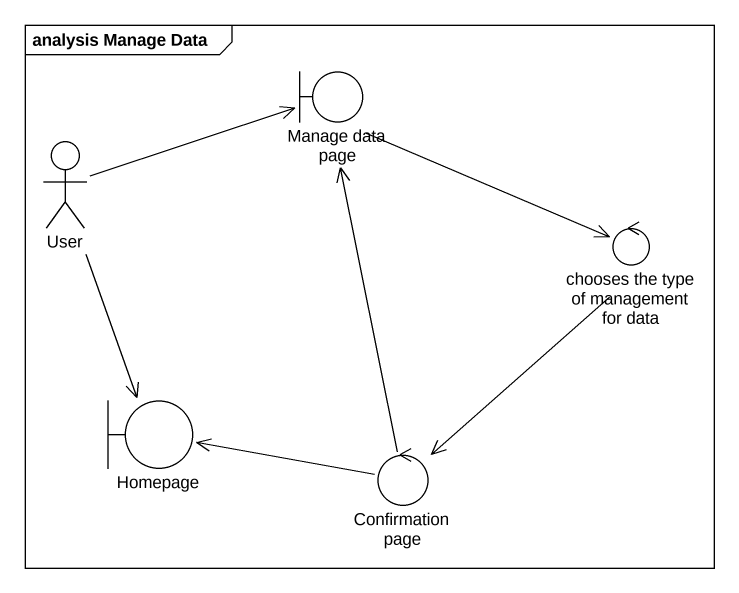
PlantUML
@startuml
mainframe analysis Manage Data
boundary "Manage data page" as Manage_data_page
actor User
control "chooses the type of management for data" as chooses_the_type_of
boundary Homepage
control "Confirmation page" as Confirmation_page
Manage_data_page -right-> chooses_the_type_of
User -right-> Manage_data_page
User --> Homepage
chooses_the_type_of --> Confirmation_page
Confirmation_page -up-> Manage_data_page
Confirmation_page -left-> Homepage
@enduml
